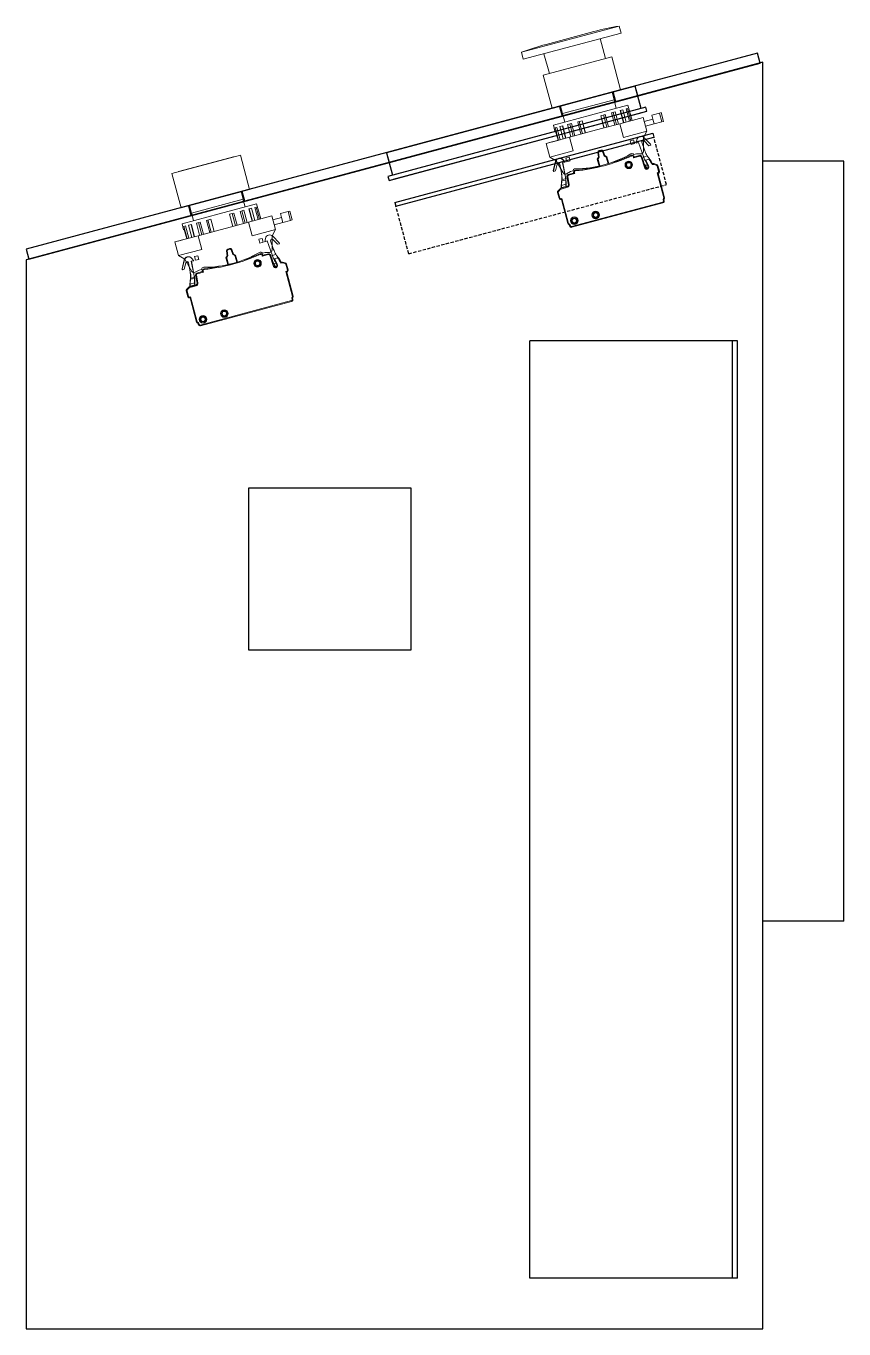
# Model space of a CAD drawing. Header units: millimetres. Extents: x -829 to 2887, y -460 to 1788.
# Drawn here: x -329 to -6, y 423 to 937 of the extents above; entities that cross this region are included whole.
import ezdxf

# ---------------------------------------------------------------- set-up
doc = ezdxf.new("R2010")
doc.units = ezdxf.units.MM
doc.linetypes.add('HIDDEN', pattern=[1.905, 1.27, -0.635])
doc.layers.add('Canaletas', color=1, linetype='Continuous')

msp = doc.modelspace()

# ---------------------------------------------------------------- linework, layer by layer
at = {"linetype": 'Continuous', "lineweight": 15}
for p, q in [((-133.429, 926.483), (-94.792, 936.836)), ((-94.792, 936.836), (-94.054, 934.083)), ((-132.691, 923.731), (-94.054, 934.083)), ((-123.657, 929.619), (-104.822, 934.666)), ((-102.264, 931.883), (-100.155, 924.011)), ((-132.691, 923.731), (-133.429, 926.483)), ((-122.371, 918.058), (-124.481, 925.931)), ((-124.786, 917.411), (-97.74, 924.658)), ((-97.74, 924.658), (-94.246, 911.618)), ((-121.292, 904.371), (-124.786, 917.411)), ((-121.292, 904.371), (-94.246, 911.618)), ((-97.53, 910.738), (-96.728, 907.744)), ((-117.205, 902.257), (-118.008, 905.251)), ((-117.205, 902.257), (-96.728, 907.744)), ((-91.33, 905.567), (-106.061, 901.62)), ((-96.824, 907.718), (-95.919, 904.337)), ((-91.33, 905.567), (-89.726, 899.578)), ((-106.061, 901.62), (-120.791, 897.673)), ((-116.203, 898.902), (-117.109, 902.283)), ((-102.083, 901.443), (-100.332, 901.912)), ((-102.083, 901.443), (-100.789, 896.613)), ((-102.048, 901.452), (-100.754, 896.623)), ((-100.946, 901.748), (-99.651, 896.918)), ((-100.332, 901.912), (-99.037, 897.083)), ((-97.854, 902.576), (-96.364, 902.975)), ((-97.854, 902.576), (-96.56, 897.747)), ((-97.191, 902.754), (-95.897, 897.924)), ((-96.364, 902.975), (-95.07, 898.146)), ((-85.282, 900.768), (-94.507, 898.297)), ((-94.398, 903.502), (-93.315, 903.792)), ((-94.398, 903.502), (-93.103, 898.673)), ((-94.274, 903.535), (-92.98, 898.706)), ((-93.315, 903.792), (-92.021, 898.963)), ((-92.053, 904.131), (-91.484, 904.283)), ((-92.053, 904.131), (-90.759, 899.301)), ((-91.484, 904.283), (-90.19, 899.453)), ((-83.833, 895.359), (-85.282, 900.768)), ((-84.868, 899.223), (-81.488, 900.129)), ((-78.87, 902.487), (-81.902, 901.674)), ((-81.488, 900.129), (-81.902, 901.674)), ((-81.488, 900.129), (-80.97, 898.197)), ((-78.234, 902.657), (-78.87, 902.487)), ((-77.938, 899.009), (-78.87, 902.487)), ((-78.234, 902.657), (-77.302, 899.18)), ((-120.157, 895.306), (-120.791, 897.673)), ((-120.157, 895.306), (-119.907, 895.373)), ((-120.017, 896.638), (-119.448, 896.79)), ((-120.017, 896.638), (-118.725, 891.818)), ((-119.907, 895.373), (-118.939, 891.761)), ((-119.448, 896.79), (-118.154, 891.961)), ((-118.185, 897.128), (-117.103, 897.418)), ((-118.185, 897.128), (-116.891, 892.299)), ((-117.227, 897.385), (-115.932, 892.556)), ((-117.103, 897.418), (-115.809, 892.589)), ((-115.136, 897.945), (-113.647, 898.345)), ((-115.136, 897.945), (-113.842, 893.116)), ((-114.405, 892.965), (-107.112, 894.919)), ((-114.31, 898.167), (-113.015, 893.337)), ((-113.647, 898.345), (-112.353, 893.515)), ((-111.169, 899.008), (-109.418, 899.478)), ((-111.169, 899.008), (-109.875, 894.179)), ((-110.555, 899.173), (-109.261, 894.343)), ((-109.452, 899.468), (-108.158, 894.639)), ((-109.418, 899.478), (-108.124, 894.648)), ((-101.8, 896.343), (-107.112, 894.919)), ((-101.8, 896.343), (-94.507, 898.297)), ((-94.507, 898.297), (-93.058, 892.887)), ((-93.058, 892.887), (-83.833, 895.359)), ((-83.833, 895.359), (-85.247, 892.91)), ((-84.351, 897.291), (-80.97, 898.197)), ((-77.938, 899.009), (-80.97, 898.197)), ((-77.302, 899.18), (-77.938, 899.009)), ((-114.405, 892.965), (-123.63, 890.493)), ((-122.18, 885.084), (-123.63, 890.493)), ((-121.396, 891.102), (-122.308, 890.858)), ((-122.308, 890.858), (-122.306, 890.848)), ((-121.052, 891.194), (-121.396, 891.102)), ((-121.396, 891.102), (-121.394, 891.092)), ((-118.156, 891.97), (-121.052, 891.194)), ((-121.052, 891.194), (-121.049, 891.185)), ((-112.956, 887.556), (-114.405, 892.965)), ((-90.415, 891.525), (-89.111, 891.874)), ((-90.415, 891.525), (-90.027, 890.076)), ((-88.723, 890.425), (-90.027, 890.076)), ((-89.111, 891.874), (-88.723, 890.425)), ((-87.837, 891.907), (-88.093, 890.594)), ((-88.093, 890.594), (-87.147, 890.92)), ((-87.147, 890.92), (-85.239, 885.377)), ((-84.621, 887.576), (-85.789, 890.968)), ((-85.247, 887.375), (-85.247, 892.91)), ((-84.956, 891.479), (-83.096, 889.552)), ((-82.43, 890.158), (-84.946, 892.763)), ((-83.096, 889.552), (-82.323, 889.759)), ((-82.323, 889.759), (-82.43, 890.158)), ((-271.446, 878.631), (-244.4, 885.878)), ((-268.864, 879.427), (-247.034, 885.276)), ((-247.034, 885.276), (-247.008, 885.179)), ((-244.4, 885.878), (-240.777, 872.355)), ((-122.18, 885.084), (-112.956, 887.556)), ((-119.731, 883.67), (-122.18, 885.084)), ((-114.563, 885.055), (-115.867, 884.705)), ((-115.479, 883.256), (-115.867, 884.705)), ((-114.175, 883.606), (-114.563, 885.055)), ((-102.996, 885.048), (-103.453, 884.257)), ((-103.245, 886.939), (-102.996, 885.048)), ((-103.131, 884.215), (-102.686, 884.986)), ((-102.686, 884.986), (-102.948, 886.978)), ((-101.987, 887.907), (-102.733, 887.707)), ((-102.733, 887.707), (-102.655, 887.417)), ((-102.655, 887.417), (-101.909, 887.617)), ((-101.987, 887.907), (-101.909, 887.617)), ((-101.436, 887.384), (-100.667, 885.527)), ((-100.429, 885.736), (-101.159, 887.498)), ((-100.667, 885.527), (-99.895, 885.082)), ((-99.638, 885.279), (-100.429, 885.736)), ((-99.895, 885.082), (-99.194, 882.463)), ((-98.906, 882.548), (-99.638, 885.279)), ((-89.119, 884.832), (-86.625, 885.501)), ((-88, 886.375), (-88.966, 886.116)), ((-86.702, 885.791), (-88.829, 885.221)), ((-86.247, 886.375), (-88, 886.375)), ((-86.702, 885.791), (-86.625, 885.501)), ((-86.143, 885.245), (-84.614, 880.806)), ((-84.331, 880.903), (-85.859, 885.342)), ((-85.129, 885.073), (-83.695, 885.612)), ((-120.795, 879.878), (-119.919, 883.392)), ((-120.723, 879.879), (-120.795, 879.878)), ((-120.688, 879.479), (-120.795, 879.878)), ((-120.723, 879.879), (-119.851, 883.375)), ((-120.638, 879.565), (-120.723, 879.879)), ((-119.915, 879.686), (-120.688, 879.479)), ((-120.638, 879.565), (-120.688, 879.479)), ((-119.973, 879.743), (-120.638, 879.565)), ((-119.335, 882.302), (-119.973, 879.743)), ((-119.973, 879.743), (-119.915, 879.686)), ((-119.851, 883.375), (-119.919, 883.392)), ((-119.267, 882.285), (-119.915, 879.686)), ((-119.731, 883.67), (-116.963, 878.876)), ((-119.335, 882.302), (-119.267, 882.285)), ((-118.223, 882.273), (-118.291, 882.259)), ((-117.607, 878.737), (-118.291, 882.259)), ((-117.538, 878.75), (-118.223, 882.273)), ((-116.188, 883.072), (-117.159, 882.883)), ((-117.159, 882.883), (-116.041, 877.129)), ((-117.091, 882.897), (-115.972, 877.142)), ((-117.039, 884.05), (-116.986, 884.096)), ((-117.039, 884.05), (-116.188, 883.072)), ((-116.986, 884.096), (-116.109, 883.087)), ((-116.188, 883.072), (-116.109, 883.087)), ((-115.479, 883.256), (-114.175, 883.606)), ((-113.114, 879.645), (-114.08, 879.386)), ((-103.453, 884.257), (-102.721, 881.526)), ((-102.43, 881.596), (-103.131, 884.215)), ((-84.77, 882.179), (-83.746, 880.583)), ((-84.244, 883.833), (-83.096, 884.265)), ((-83.977, 881.862), (-83.63, 881.955)), ((-83.384, 881.193), (-83.094, 881.27)), ((-81.802, 882.134), (-81.393, 882.244)), ((-81.471, 882.534), (-81.635, 882.49)), ((-81.393, 882.244), (-81.471, 882.534)), ((-81.186, 882.244), (-80.084, 881.949)), ((-80.007, 882.238), (-81.108, 882.534)), ((-79.802, 881.666), (-79.512, 881.743)), ((-79.802, 881.666), (-79.199, 879.415)), ((-78.909, 879.493), (-79.512, 881.743)), ((-79.199, 879.415), (-78.909, 879.493)), ((-267.823, 865.108), (-271.446, 878.631)), ((-268.838, 879.33), (-268.864, 879.427)), ((-117.538, 878.75), (-117.607, 878.737)), ((-115.834, 874.361), (-117.598, 873.889)), ((-117.474, 875.226), (-117.555, 875.239)), ((-117.402, 875.767), (-115.888, 876.018)), ((-115.934, 876.478), (-117.37, 876.241)), ((-116.041, 877.129), (-115.972, 877.142)), ((-115.839, 874.779), (-115.757, 874.778)), ((-115.597, 878.51), (-114.08, 879.386)), ((-115.417, 877.422), (-115.413, 877.423)), ((-114.79, 874.196), (-115.417, 877.422)), ((-115.413, 877.423), (-114.801, 874.277)), ((-114.506, 874.334), (-115.118, 877.481)), ((-114.907, 878.233), (-114.911, 878.232)), ((-112.784, 878.802), (-114.907, 878.233)), ((-114.907, 878.233), (-114.829, 877.943)), ((-114.829, 877.943), (-112.339, 878.611)), ((-79.481, 878.925), (-79.82, 878.835)), ((-79.82, 878.835), (-77.18, 868.984)), ((-79.481, 878.925), (-79.404, 878.636)), ((-79.452, 878.623), (-79.404, 878.636)), ((-76.89, 869.062), (-79.452, 878.623)), ((-267.823, 865.108), (-240.777, 872.355)), ((-244.061, 871.475), (-243.259, 868.481)), ((-118.825, 871.21), (-119.115, 871.132)), ((-119.115, 871.132), (-118.512, 868.881)), ((-118.127, 872.614), (-118.934, 871.808)), ((-118.222, 868.959), (-118.825, 871.21)), ((-118.721, 871.596), (-117.915, 872.402)), ((-115.307, 873.467), (-117.813, 872.796)), ((-117.736, 872.506), (-117.813, 872.796)), ((-117.736, 872.506), (-115.229, 873.177)), ((-117.585, 873.064), (-117.59, 873.062)), ((-117.576, 872.859), (-117.59, 873.062)), ((-117.585, 873.064), (-115.762, 873.552)), ((-115.762, 873.552), (-115.757, 873.554)), ((-115.229, 873.177), (-115.307, 873.467)), ((-263.736, 862.994), (-264.539, 865.988)), ((-263.736, 862.994), (-243.259, 868.481)), ((-237.965, 866.69), (-252.695, 862.743)), ((-244.488, 863.7), (-242.998, 864.099)), ((-243.355, 868.455), (-242.553, 865.461)), ((-242.998, 864.099), (-241.704, 859.269)), ((-241.032, 864.626), (-239.95, 864.916)), ((-241.032, 864.626), (-239.738, 859.796)), ((-240.908, 864.659), (-239.614, 859.829)), ((-239.95, 864.916), (-238.656, 860.086)), ((-238.687, 865.254), (-238.118, 865.407)), ((-238.687, 865.254), (-237.393, 860.425)), ((-238.118, 865.407), (-236.824, 860.577)), ((-237.965, 866.69), (-236.36, 860.701)), ((-118.222, 868.959), (-118.512, 868.881)), ((-117.394, 868.767), (-117.732, 868.676)), ((-117.732, 868.676), (-117.654, 868.386)), ((-117.654, 868.386), (-117.606, 868.399)), ((-117.606, 868.399), (-115.044, 858.839)), ((-114.755, 858.916), (-117.394, 868.767)), ((-77.578, 867.323), (-113.58, 857.676)), ((-113.502, 857.386), (-77.5, 867.033)), ((-77.578, 867.323), (-77.5, 867.033)), ((-77.432, 868.195), (-77.305, 867.846)), ((-77.18, 868.984), (-76.89, 869.062)), ((-77.023, 867.949), (-77.15, 868.297)), ((-252.695, 862.743), (-267.426, 858.796)), ((-262.837, 860.025), (-263.64, 863.02)), ((-261.771, 859.069), (-260.281, 859.468)), ((-261.771, 859.069), (-260.477, 854.239)), ((-260.944, 859.29), (-259.65, 854.461)), ((-260.281, 859.468), (-258.987, 854.638)), ((-257.803, 860.132), (-256.052, 860.601)), ((-257.803, 860.132), (-256.509, 855.302)), ((-257.189, 860.297), (-255.895, 855.467)), ((-256.087, 860.592), (-254.793, 855.762)), ((-256.052, 860.601), (-254.758, 855.772)), ((-248.717, 862.567), (-246.966, 863.036)), ((-248.717, 862.567), (-247.423, 857.737)), ((-248.682, 862.576), (-247.388, 857.746)), ((-248.434, 857.466), (-241.142, 859.42)), ((-247.58, 862.871), (-246.286, 858.042)), ((-246.966, 863.036), (-245.672, 858.206)), ((-244.488, 863.7), (-243.194, 858.87)), ((-243.825, 863.877), (-242.531, 859.048)), ((-231.917, 861.892), (-241.142, 859.42)), ((-241.142, 859.42), (-239.692, 854.011)), ((-230.468, 856.483), (-231.917, 861.892)), ((-231.503, 860.346), (-228.122, 861.252)), ((-230.985, 858.415), (-227.604, 859.32)), ((-225.504, 863.61), (-228.536, 862.798)), ((-228.122, 861.252), (-228.536, 862.798)), ((-228.122, 861.252), (-227.604, 859.32)), ((-224.572, 860.133), (-227.604, 859.32)), ((-224.869, 863.78), (-225.504, 863.61)), ((-224.572, 860.133), (-225.504, 863.61)), ((-224.869, 863.78), (-223.937, 860.303)), ((-223.937, 860.303), (-224.572, 860.133)), ((-114.755, 858.916), (-115.044, 858.839)), ((-104.213, 863.098), (-104.22, 863.122)), ((-103.752, 861.41), (-103.759, 861.434)), ((-261.04, 854.088), (-270.264, 851.617)), ((-266.792, 856.43), (-267.426, 858.796)), ((-266.792, 856.43), (-266.541, 856.497)), ((-266.651, 857.761), (-266.082, 857.914)), ((-266.651, 857.761), (-265.36, 852.941)), ((-266.541, 856.497), (-265.573, 852.884)), ((-266.082, 857.914), (-264.788, 853.084)), ((-264.82, 858.252), (-263.737, 858.542)), ((-264.82, 858.252), (-263.526, 853.422)), ((-263.861, 858.509), (-262.567, 853.679)), ((-263.737, 858.542), (-262.443, 853.712)), ((-261.04, 854.088), (-253.747, 856.043)), ((-259.59, 848.679), (-261.04, 854.088)), ((-248.434, 857.466), (-253.747, 856.043)), ((-239.692, 854.011), (-230.468, 856.483)), ((-230.468, 856.483), (-231.882, 854.033)), ((-231.882, 848.498), (-231.882, 854.033)), ((-229.065, 851.282), (-231.58, 853.887)), ((-114.437, 858.306), (-114.373, 857.941)), ((-114.077, 857.993), (-114.142, 858.359)), ((-113.58, 857.676), (-113.502, 857.386)), ((-268.815, 846.208), (-270.264, 851.617)), ((-268.031, 852.226), (-268.943, 851.981)), ((-268.943, 851.981), (-268.94, 851.971)), ((-268.815, 846.208), (-259.59, 848.679)), ((-267.687, 852.318), (-268.031, 852.226)), ((-268.031, 852.226), (-268.028, 852.216)), ((-264.791, 853.094), (-267.687, 852.318)), ((-267.687, 852.318), (-267.684, 852.308)), ((-248.621, 849.03), (-249.367, 848.83)), ((-249.367, 848.83), (-249.289, 848.541)), ((-249.289, 848.541), (-248.544, 848.74)), ((-248.621, 849.03), (-248.544, 848.74)), ((-247.063, 846.859), (-247.793, 848.622)), ((-237.049, 852.649), (-235.745, 852.998)), ((-237.049, 852.649), (-236.661, 851.2)), ((-235.357, 851.549), (-236.661, 851.2)), ((-235.745, 852.998), (-235.357, 851.549)), ((-234.472, 853.03), (-234.727, 851.718)), ((-234.727, 851.718), (-233.782, 852.043)), ((-233.782, 852.043), (-231.873, 846.501)), ((-231.255, 848.699), (-232.423, 852.092)), ((-231.591, 852.602), (-229.73, 850.676)), ((-229.73, 850.676), (-228.958, 850.883)), ((-228.958, 850.883), (-229.065, 851.282)), ((-266.365, 844.793), (-268.815, 846.208)), ((-267.429, 841.002), (-266.553, 844.516)), ((-267.357, 841.003), (-266.485, 844.499)), ((-266.485, 844.499), (-266.553, 844.516)), ((-266.365, 844.793), (-263.598, 840)), ((-262.823, 844.195), (-263.794, 844.007)), ((-263.794, 844.007), (-262.675, 838.252)), ((-263.725, 844.02), (-262.607, 838.266)), ((-263.673, 845.174), (-263.621, 845.22)), ((-263.673, 845.174), (-262.823, 844.195)), ((-263.621, 845.22), (-262.744, 844.211)), ((-262.823, 844.195), (-262.744, 844.211)), ((-261.198, 846.178), (-262.502, 845.829)), ((-262.113, 844.38), (-262.502, 845.829)), ((-262.113, 844.38), (-260.809, 844.729)), ((-260.809, 844.729), (-261.198, 846.178)), ((-249.631, 846.171), (-250.088, 845.38)), ((-250.088, 845.38), (-249.356, 842.649)), ((-249.88, 848.063), (-249.631, 846.171)), ((-249.766, 845.338), (-249.32, 846.11)), ((-249.064, 842.72), (-249.766, 845.338)), ((-249.32, 846.11), (-249.582, 848.102)), ((-248.07, 848.507), (-247.301, 846.651)), ((-247.301, 846.651), (-246.53, 846.205)), ((-246.272, 846.403), (-247.063, 846.859)), ((-246.53, 846.205), (-245.828, 843.587)), ((-245.54, 843.672), (-246.272, 846.403)), ((-235.754, 845.956), (-233.259, 846.624)), ((-234.634, 847.498), (-235.6, 847.239)), ((-233.337, 846.914), (-235.464, 846.344)), ((-232.882, 847.498), (-234.634, 847.498)), ((-233.337, 846.914), (-233.259, 846.624)), ((-232.777, 846.368), (-231.249, 841.929)), ((-230.965, 842.027), (-232.494, 846.466)), ((-231.764, 846.197), (-230.33, 846.736)), ((-230.878, 844.957), (-229.73, 845.389)), ((-228.105, 843.657), (-228.269, 843.613)), ((-228.027, 843.367), (-228.105, 843.657)), ((-226.641, 843.362), (-227.743, 843.657)), ((-267.357, 841.003), (-267.429, 841.002)), ((-267.322, 840.603), (-267.429, 841.002)), ((-267.273, 840.688), (-267.357, 841.003)), ((-266.55, 840.81), (-267.322, 840.603)), ((-267.273, 840.688), (-267.322, 840.603)), ((-266.607, 840.867), (-267.273, 840.688)), ((-265.969, 843.425), (-266.607, 840.867)), ((-266.607, 840.867), (-266.55, 840.81)), ((-265.902, 843.409), (-266.55, 840.81)), ((-265.969, 843.425), (-265.902, 843.409)), ((-264.857, 843.396), (-264.926, 843.383)), ((-264.241, 839.861), (-264.926, 843.383)), ((-264.173, 839.874), (-264.857, 843.396)), ((-264.173, 839.874), (-264.241, 839.861)), ((-262.232, 839.634), (-260.714, 840.51)), ((-262.052, 838.546), (-262.047, 838.547)), ((-261.425, 835.319), (-262.052, 838.546)), ((-262.047, 838.547), (-261.435, 835.4)), ((-261.141, 835.458), (-261.753, 838.604)), ((-261.541, 839.357), (-261.546, 839.355)), ((-259.419, 839.925), (-261.541, 839.357)), ((-261.541, 839.357), (-261.463, 839.067)), ((-261.463, 839.067), (-258.974, 839.734)), ((-259.748, 840.769), (-260.714, 840.51)), ((-231.404, 843.302), (-230.38, 841.707)), ((-230.612, 842.985), (-230.264, 843.079)), ((-230.019, 842.316), (-229.729, 842.394)), ((-228.436, 843.258), (-228.027, 843.367)), ((-227.82, 843.367), (-226.719, 843.072)), ((-226.116, 840.049), (-226.454, 839.958)), ((-226.454, 839.958), (-223.815, 830.108)), ((-226.436, 842.789), (-226.146, 842.867)), ((-226.436, 842.789), (-225.833, 840.539)), ((-225.543, 840.617), (-226.146, 842.867)), ((-226.116, 840.049), (-226.038, 839.759)), ((-226.087, 839.746), (-226.038, 839.759)), ((-223.525, 830.185), (-226.087, 839.746)), ((-225.833, 840.539), (-225.543, 840.617)), ((-264.762, 833.738), (-265.568, 832.932)), ((-265.356, 832.719), (-264.55, 833.526)), ((-261.941, 834.591), (-264.448, 833.919)), ((-264.37, 833.629), (-264.448, 833.919)), ((-264.37, 833.629), (-261.864, 834.301)), ((-262.469, 835.485), (-264.232, 835.012)), ((-264.22, 834.187), (-264.225, 834.186)), ((-264.211, 833.983), (-264.225, 834.186)), ((-264.22, 834.187), (-262.396, 834.676)), ((-264.109, 836.35), (-264.189, 836.363)), ((-264.037, 836.891), (-262.522, 837.141)), ((-262.568, 837.602), (-264.005, 837.364)), ((-262.675, 838.252), (-262.607, 838.266)), ((-262.473, 835.903), (-262.392, 835.902)), ((-262.396, 834.676), (-262.391, 834.677)), ((-261.864, 834.301), (-261.941, 834.591)), ((-265.459, 832.333), (-265.749, 832.255)), ((-265.749, 832.255), (-265.146, 830.005)), ((-264.856, 830.083), (-265.459, 832.333)), ((-264.856, 830.083), (-265.146, 830.005)), ((-264.029, 829.89), (-264.367, 829.8)), ((-264.367, 829.8), (-264.289, 829.51)), ((-264.289, 829.51), (-264.241, 829.523)), ((-264.241, 829.523), (-261.679, 819.962)), ((-261.389, 820.04), (-264.029, 829.89)), ((-224.212, 828.446), (-260.214, 818.8)), ((-260.136, 818.51), (-224.134, 828.157)), ((-224.212, 828.446), (-224.134, 828.157)), ((-224.067, 829.318), (-223.94, 828.97)), ((-223.815, 830.108), (-223.525, 830.185)), ((-223.658, 829.072), (-223.785, 829.421)), ((-250.848, 824.221), (-250.854, 824.245)), ((-261.389, 820.04), (-261.679, 819.962)), ((-261.071, 819.43), (-261.007, 819.064)), ((-260.712, 819.117), (-260.776, 819.482)), ((-260.214, 818.8), (-260.136, 818.51)), ((-250.387, 822.533), (-250.393, 822.558))]:
    msp.add_line(p, q, dxfattribs=at)
for p, q in [((-38.025, 922.541), (-329.025, 844.568)), ((-38.025, 422.541), (-38.025, 922.541)), ((-88.45, 913.171), (-186.685, 886.849)), ((-86.069, 904.284), (-88.45, 913.171)), ((-84.282, 904.763), (-186.091, 877.484)), ((-185.677, 875.938), (-83.868, 903.218)), ((-183.89, 876.417), (-85.655, 902.739)), ((-83.868, 903.218), (-84.282, 904.763)), ((-183.347, 867.245), (-81.539, 894.524)), ((-182.933, 865.699), (-81.125, 892.979)), ((-81.539, 894.524), (-81.125, 892.979)), ((-186.685, 886.849), (-184.304, 877.963)), ((-6.025, 883.541), (-38.025, 883.541)), ((-6.025, 583.541), (-6.025, 883.541)), ((-186.091, 877.484), (-185.677, 875.938)), ((-183.347, 867.245), (-182.933, 865.699)), ((-329.025, 844.568), (-329.025, 422.541)), ((-50.025, 442.541), (-50.025, 812.541)), ((-48.025, 442.541), (-48.025, 812.541)), ((-6.025, 583.541), (-38.025, 583.541)), ((-329.025, 422.541), (-38.025, 422.541))]:
    msp.add_line(p, q)
at = {"linetype": 'HIDDEN'}
for p, q in [((-76.104, 874.24), (-81.125, 892.979)), ((-177.912, 846.961), (-76.104, 874.24)), ((-177.912, 846.961), (-182.933, 865.699))]:
    msp.add_line(p, q, dxfattribs=at)
for points in [[(-39.119, 922.248), (-40.154, 926.112), (-328.966, 848.725), (-327.931, 844.861)], [(-87.415, 909.307), (-88.45, 913.171), (-186.685, 886.849), (-185.65, 882.985)], [(-96.109, 906.978), (-97.144, 910.842), (-118.394, 905.148), (-117.359, 901.284)], [(-242.639, 867.715), (-243.675, 871.579), (-264.925, 865.885), (-263.89, 862.021)], [(-241.025, 690.541), (-241.025, 754.541), (-177.025, 754.541), (-177.025, 690.541)]]:
    msp.add_lwpolyline(points, close=True)
at = {"linetype": 'Continuous', "lineweight": 15, "flags": 128}
for points in [[(-103.245, 886.939), (-103.24, 886.94), (-103.223, 886.942), (-103.195, 886.946), (-103.158, 886.951), (-103.113, 886.957), (-103.062, 886.963), (-103.006, 886.971), (-102.948, 886.978)], [(-102.996, 885.048), (-102.99, 885.047), (-102.973, 885.043), (-102.944, 885.038), (-102.905, 885.03), (-102.858, 885.02), (-102.805, 885.01), (-102.746, 884.998), (-102.686, 884.986)], [(-101.159, 887.498), (-101.164, 887.496), (-101.18, 887.49), (-101.206, 887.479), (-101.24, 887.465), (-101.282, 887.447), (-101.33, 887.428), (-101.382, 887.406), (-101.436, 887.384)], [(-100.429, 885.736), (-100.433, 885.732), (-100.447, 885.72), (-100.469, 885.701), (-100.499, 885.675), (-100.535, 885.643), (-100.576, 885.607), (-100.62, 885.568), (-100.667, 885.527)], [(-99.638, 885.279), (-99.643, 885.275), (-99.657, 885.264), (-99.681, 885.246), (-99.713, 885.221), (-99.752, 885.191), (-99.797, 885.157), (-99.845, 885.12), (-99.895, 885.082)], [(-90.064, 885.81), (-90.062, 885.805), (-90.055, 885.789), (-90.043, 885.764), (-90.028, 885.73), (-90.01, 885.688), (-89.989, 885.641), (-89.966, 885.589), (-89.942, 885.536)], [(-85.859, 885.342), (-85.864, 885.341), (-85.88, 885.335), (-85.906, 885.326), (-85.941, 885.314), (-85.985, 885.299), (-86.034, 885.282), (-86.087, 885.264), (-86.143, 885.245)], [(-112.01, 879.93), (-112.009, 879.924), (-112.007, 879.907), (-112.004, 879.88), (-112, 879.842), (-111.996, 879.797), (-111.99, 879.746), (-111.984, 879.69), (-111.978, 879.631)], [(-103.131, 884.215), (-103.187, 884.222), (-103.241, 884.229), (-103.292, 884.236), (-103.338, 884.242), (-103.378, 884.247), (-103.41, 884.251), (-103.434, 884.254), (-103.448, 884.256), (-103.453, 884.257)], [(-84.331, 880.903), (-84.336, 880.901), (-84.352, 880.896), (-84.378, 880.887), (-84.413, 880.875), (-84.456, 880.86), (-84.505, 880.843), (-84.559, 880.825), (-84.614, 880.806)], [(-84.243, 883.223), (-84.238, 883.225), (-84.224, 883.234), (-84.2, 883.248), (-84.168, 883.267), (-84.129, 883.291), (-84.084, 883.317), (-84.036, 883.346), (-83.985, 883.376)], [(-82.987, 884.463), (-82.971, 884.476), (-82.957, 884.488), (-82.945, 884.498), (-82.934, 884.506), (-82.926, 884.512), (-82.921, 884.517), (-82.917, 884.52), (-82.916, 884.521)], [(-81.186, 882.244), (-81.171, 882.3), (-81.156, 882.355), (-81.143, 882.405), (-81.131, 882.449), (-81.121, 882.485), (-81.114, 882.512), (-81.11, 882.528), (-81.108, 882.534)], [(-80.084, 881.949), (-80.069, 882.005), (-80.055, 882.06), (-80.041, 882.11), (-80.03, 882.154), (-80.02, 882.19), (-80.013, 882.216), (-80.008, 882.233), (-80.007, 882.238)], [(-115.413, 877.423), (-115.407, 877.425), (-115.39, 877.428), (-115.363, 877.433), (-115.326, 877.44), (-115.282, 877.449), (-115.231, 877.459), (-115.176, 877.47), (-115.118, 877.481)], [(-114.801, 874.277), (-114.795, 874.278), (-114.779, 874.281), (-114.751, 874.287), (-114.715, 874.294), (-114.67, 874.302), (-114.619, 874.312), (-114.564, 874.323), (-114.506, 874.334)], [(-79.82, 878.835), (-79.748, 878.793), (-79.679, 878.754), (-79.615, 878.717), (-79.56, 878.685), (-79.514, 878.659), (-79.48, 878.639), (-79.459, 878.627), (-79.452, 878.623)], [(-118.721, 871.596), (-118.763, 871.637), (-118.803, 871.677), (-118.839, 871.714), (-118.871, 871.746), (-118.898, 871.772), (-118.917, 871.792), (-118.93, 871.804), (-118.934, 871.808)], [(-117.915, 872.402), (-117.957, 872.444), (-117.996, 872.483), (-118.033, 872.52), (-118.065, 872.552), (-118.092, 872.579), (-118.111, 872.598), (-118.123, 872.61), (-118.127, 872.614)], [(-115.757, 873.554), (-115.738, 873.43), (-115.727, 873.355)], [(-117.394, 868.767), (-117.435, 868.695), (-117.475, 868.626), (-117.512, 868.563), (-117.544, 868.507), (-117.57, 868.461), (-117.59, 868.427), (-117.602, 868.406), (-117.606, 868.399)], [(-77.432, 868.195), (-77.377, 868.215), (-77.324, 868.234), (-77.275, 868.252), (-77.233, 868.267), (-77.198, 868.28), (-77.172, 868.29), (-77.156, 868.295), (-77.15, 868.297)], [(-77.305, 867.846), (-77.25, 867.866), (-77.197, 867.885), (-77.149, 867.903), (-77.106, 867.919), (-77.071, 867.931), (-77.045, 867.941), (-77.029, 867.947), (-77.023, 867.949)], [(-77.256, 868.771), (-77.221, 868.723), (-77.188, 868.678), (-77.158, 868.636), (-77.131, 868.599), (-77.109, 868.569), (-77.093, 868.546), (-77.083, 868.532), (-77.08, 868.528)], [(-114.582, 858.769), (-114.588, 858.711), (-114.594, 858.655), (-114.599, 858.603), (-114.604, 858.558), (-114.608, 858.521), (-114.611, 858.493), (-114.613, 858.476), (-114.613, 858.471)], [(-114.142, 858.359), (-114.199, 858.348), (-114.255, 858.339), (-114.306, 858.33), (-114.35, 858.322), (-114.387, 858.315), (-114.415, 858.31), (-114.431, 858.307), (-114.437, 858.306)], [(-114.077, 857.993), (-114.135, 857.983), (-114.19, 857.973), (-114.241, 857.964), (-114.286, 857.956), (-114.323, 857.95), (-114.35, 857.945), (-114.367, 857.942), (-114.373, 857.941)], [(-247.793, 848.622), (-247.799, 848.62), (-247.814, 848.613), (-247.84, 848.603), (-247.874, 848.588), (-247.916, 848.571), (-247.964, 848.551), (-248.016, 848.53), (-248.07, 848.507)], [(-249.766, 845.338), (-249.822, 845.345), (-249.876, 845.353), (-249.927, 845.359), (-249.973, 845.365), (-250.012, 845.371), (-250.044, 845.375), (-250.068, 845.378), (-250.083, 845.38), (-250.088, 845.38)], [(-249.88, 848.063), (-249.874, 848.064), (-249.857, 848.066), (-249.83, 848.069), (-249.793, 848.074), (-249.748, 848.08), (-249.696, 848.087), (-249.641, 848.094), (-249.582, 848.102)], [(-249.631, 846.171), (-249.625, 846.17), (-249.607, 846.167), (-249.579, 846.161), (-249.54, 846.153), (-249.493, 846.144), (-249.439, 846.133), (-249.381, 846.122), (-249.32, 846.11)], [(-247.063, 846.859), (-247.068, 846.855), (-247.081, 846.844), (-247.103, 846.824), (-247.133, 846.798), (-247.169, 846.767), (-247.21, 846.731), (-247.255, 846.691), (-247.301, 846.651)], [(-246.272, 846.403), (-246.277, 846.399), (-246.292, 846.388), (-246.316, 846.369), (-246.348, 846.345), (-246.387, 846.315), (-246.431, 846.281), (-246.48, 846.244), (-246.53, 846.205)], [(-236.698, 846.934), (-236.696, 846.928), (-236.689, 846.913), (-236.678, 846.887), (-236.663, 846.853), (-236.644, 846.812), (-236.623, 846.764), (-236.6, 846.713), (-236.577, 846.66)], [(-232.494, 846.466), (-232.499, 846.464), (-232.515, 846.459), (-232.541, 846.45), (-232.576, 846.437), (-232.619, 846.423), (-232.668, 846.406), (-232.722, 846.387), (-232.777, 846.368)], [(-230.877, 844.346), (-230.873, 844.349), (-230.858, 844.357), (-230.834, 844.372), (-230.802, 844.391), (-230.763, 844.414), (-230.719, 844.441), (-230.67, 844.47), (-230.62, 844.5)], [(-229.621, 845.587), (-229.605, 845.6), (-229.591, 845.611), (-229.579, 845.621), (-229.569, 845.63), (-229.561, 845.636), (-229.555, 845.641), (-229.552, 845.643), (-229.551, 845.644)], [(-227.82, 843.367), (-227.805, 843.424), (-227.791, 843.478), (-227.777, 843.528), (-227.766, 843.572), (-227.756, 843.608), (-227.749, 843.635), (-227.744, 843.652), (-227.743, 843.657)], [(-262.047, 838.547), (-262.041, 838.548), (-262.025, 838.551), (-261.997, 838.557), (-261.961, 838.564), (-261.916, 838.572), (-261.865, 838.582), (-261.81, 838.593), (-261.753, 838.604)], [(-258.644, 841.053), (-258.644, 841.048), (-258.642, 841.031), (-258.639, 841.003), (-258.635, 840.966), (-258.63, 840.921), (-258.625, 840.869), (-258.619, 840.813), (-258.613, 840.755)], [(-230.965, 842.027), (-230.97, 842.025), (-230.986, 842.02), (-231.012, 842.011), (-231.047, 841.998), (-231.091, 841.984), (-231.14, 841.967), (-231.193, 841.948), (-231.249, 841.929)], [(-226.719, 843.072), (-226.704, 843.129), (-226.689, 843.183), (-226.676, 843.233), (-226.664, 843.277), (-226.654, 843.313), (-226.647, 843.34), (-226.643, 843.356), (-226.641, 843.362)], [(-226.454, 839.958), (-226.382, 839.917), (-226.313, 839.877), (-226.25, 839.841), (-226.194, 839.808), (-226.148, 839.782), (-226.115, 839.762), (-226.094, 839.75), (-226.087, 839.746)], [(-264.55, 833.526), (-264.591, 833.567), (-264.631, 833.607), (-264.667, 833.644), (-264.7, 833.676), (-264.726, 833.702), (-264.746, 833.722), (-264.758, 833.734), (-264.762, 833.738)], [(-262.391, 834.677), (-262.373, 834.553), (-262.361, 834.478)], [(-261.435, 835.4), (-261.43, 835.402), (-261.413, 835.405), (-261.386, 835.41), (-261.349, 835.417), (-261.305, 835.426), (-261.254, 835.436), (-261.198, 835.446), (-261.141, 835.458)], [(-265.356, 832.719), (-265.397, 832.761), (-265.437, 832.801), (-265.474, 832.837), (-265.506, 832.869), (-265.532, 832.896), (-265.552, 832.915), (-265.564, 832.927), (-265.568, 832.932)], [(-264.029, 829.89), (-264.07, 829.819), (-264.11, 829.75), (-264.146, 829.686), (-264.179, 829.631), (-264.205, 829.585), (-264.224, 829.551), (-264.237, 829.53), (-264.241, 829.523)], [(-224.067, 829.318), (-224.012, 829.338), (-223.959, 829.358), (-223.91, 829.375), (-223.867, 829.391), (-223.832, 829.404), (-223.806, 829.413), (-223.79, 829.419), (-223.785, 829.421)], [(-223.94, 828.97), (-223.885, 828.99), (-223.832, 829.009), (-223.783, 829.027), (-223.74, 829.042), (-223.705, 829.055), (-223.679, 829.064), (-223.663, 829.07), (-223.658, 829.072)], [(-223.89, 829.894), (-223.856, 829.847), (-223.823, 829.801), (-223.792, 829.759), (-223.766, 829.722), (-223.744, 829.692), (-223.728, 829.67), (-223.718, 829.656), (-223.714, 829.651)], [(-261.217, 819.893), (-261.223, 819.834), (-261.229, 819.778), (-261.234, 819.727), (-261.239, 819.682), (-261.242, 819.644), (-261.245, 819.617), (-261.247, 819.6), (-261.248, 819.594)], [(-260.776, 819.482), (-260.834, 819.472), (-260.889, 819.462), (-260.94, 819.453), (-260.985, 819.445), (-261.022, 819.439), (-261.049, 819.434), (-261.066, 819.431), (-261.071, 819.43)], [(-260.712, 819.117), (-260.769, 819.106), (-260.825, 819.097), (-260.876, 819.088), (-260.921, 819.08), (-260.957, 819.073), (-260.985, 819.068), (-261.001, 819.065), (-261.007, 819.064)]]:
    msp.add_lwpolyline(points, dxfattribs=at)
at = {"linetype": 'Continuous', "lineweight": 15}
for centre, radius in [((-90.983, 882.055), 1.5), ((-90.983, 882.055), 1.15), ((-90.983, 882.055), 0.854), ((-112.504, 859.983), 1.5), ((-112.504, 859.983), 1.15), ((-112.504, 859.983), 0.891), ((-112.504, 859.983), 0.854), ((-104.052, 862.248), 1.5), ((-104.052, 862.248), 1.15), ((-104.052, 862.248), 0.891), ((-104.052, 862.248), 0.854), ((-237.618, 843.179), 1.5), ((-237.618, 843.179), 1.15), ((-237.618, 843.179), 0.854), ((-250.687, 823.371), 1.5), ((-250.687, 823.371), 1.15), ((-250.687, 823.371), 0.891), ((-250.687, 823.371), 0.854), ((-259.139, 821.107), 1.5), ((-259.139, 821.107), 1.15), ((-259.139, 821.107), 0.891), ((-259.139, 821.107), 0.854)]:
    msp.add_circle(centre, radius, dxfattribs=at)
for centre, radius, start, end in [((-77.565, 832.942), 105.312, 99.4146, 105), ((-96.4, 827.895), 105.312, 105, 110.5854), ((-86.169, 891.582), 1.7, 44, 169), ((-85.316, 891.131), 0.5, 44, 199), ((-118.269, 882.981), 1.7, 41, 166), ((-118.269, 882.981), 1.63, 41, 166), ((-112.454, 925.478), 45, 270.40596, 299.59404), ((-119.706, 952.545), 73.022, 276.05021, 293.94979), ((-119.706, 952.545), 73.322, 276.05021, 293.94979), ((-102.551, 887.031), 0.7, 105, 187.5), ((-102.551, 887.031), 0.4, 105, 187.5), ((-101.806, 887.231), 0.7, 22.5, 105), ((-101.806, 887.231), 0.4, 22.5, 105), ((-89.736, 885.479), 1, 39.5715, 119.59404), ((-89.699, 884.988), 0.9, 15, 113.94979), ((-89.699, 884.988), 0.6, 345, 113.94979), ((-86.526, 885.113), 0.7, 19, 105), ((-86.521, 885.114), 0.7, 18.99983, 105), ((-86.247, 887.375), 1, 270, 0), ((-74.365, 889.121), 11.5, 199, 200.61015), ((-75.165, 890.831), 10, 199, 211.45992), ((-75.165, 890.831), 9.995, 217.06018, 219.15199), ((-118.782, 882.164), 0.57, 11, 166), ((-118.782, 882.164), 0.5, 11, 166), ((-112.128, 879.479), 1, 90.40596, 170.4285), ((-111.915, 879.035), 0.9, 96.05021, 195), ((-111.915, 879.035), 0.6, 96.05021, 225), ((-84.158, 882.538), 0.7, 205.69746, 285), ((-74.365, 889.121), 11.505, 205.33718, 210.84509), ((-83.863, 881.064), 0.795, 199, 15), ((-83.863, 881.064), 0.495, 199, 15), ((-74.365, 889.121), 11.205, 208.16031, 210.84509), ((-91.107, 879.123), 7.995, 15, 30.84509), ((-91.107, 879.123), 8.295, 15, 30.84509), ((-90.675, 878.204), 9.705, 23.89145, 38.64994), ((-90.675, 878.204), 10.005, 25.36475, 39.15199), ((-81.289, 881.857), 0.7, 75, 105), ((-81.289, 881.857), 0.4, 75, 105), ((-80.188, 881.562), 0.4, 15, 75), ((-80.188, 881.562), 0.7, 15, 75), ((-79.585, 879.312), 0.7, 285, 15), ((-107.677, 873.648), 10.005, 170.84801, 184.63525), ((-127.423, 876.829), 10, 358.54008, 11), ((-107.677, 873.648), 9.923, 170.84801, 178.61042), ((-127.423, 876.829), 9.995, 350.84801, 352.93982), ((-127.423, 876.829), 10.07, 356.65104, 11), ((-127.423, 876.829), 10.077, 350.84801, 353.95216), ((-116.097, 879.376), 1, 210, 300), ((-127.261, 874.948), 11.43, 7.69472, 11), ((-127.261, 874.948), 11.5, 9.38985, 11), ((-127.261, 874.948), 11.423, 359.15491, 5.37397), ((-107.763, 874.66), 8.077, 179.15491, 182.12289), ((-127.261, 874.948), 11.505, 359.15491, 4.66282), ((-107.763, 874.66), 7.995, 179.15491, 189.25739), ((-114.73, 877.556), 0.7, 105, 191.00017), ((-114.725, 877.557), 0.7, 105, 191), ((-115.488, 874.143), 1, 285, 11), ((-114.725, 877.557), 0.4, 105, 191), ((-79.585, 879.312), 0.4, 285, 15), ((-118.439, 871.313), 0.7, 135, 195), ((-118.439, 871.313), 0.4, 135, 195), ((-117.632, 872.119), 0.7, 105, 135), ((-117.632, 872.119), 0.4, 105, 135), ((-115.488, 874.143), 0.7, 285, 11), ((-117.836, 869.063), 0.7, 195, 285), ((-117.836, 869.063), 0.4, 195, 285), ((-77.681, 867.709), 0.4, 285, 20), ((-77.681, 867.709), 0.7, 285, 20), ((-76.962, 868.366), 0.5, 125.95206, 200), ((-77.373, 868.933), 0.2, 305.95206, 15), ((-76.962, 868.366), 0.2, 125.95206, 200), ((-77.373, 868.933), 0.5, 305.95206, 15), ((-114.561, 858.968), 0.2, 195, 264.04794), ((-104.052, 862.248), 0.865, 289.8278, 100.72791), ((-232.803, 852.706), 1.7, 44, 169), ((-114.561, 858.968), 0.5, 195, 264.04794), ((-114.634, 858.272), 0.2, 10, 84.04794), ((-114.634, 858.272), 0.5, 10, 84.04794), ((-113.683, 858.063), 0.7, 190, 285), ((-113.683, 858.063), 0.4, 190, 285), ((-249.186, 848.154), 0.7, 105, 187.5), ((-248.44, 848.354), 0.7, 22.5, 105), ((-248.44, 848.354), 0.4, 22.5, 105), ((-231.951, 852.255), 0.5, 44, 199), ((-221.8, 851.955), 10, 199, 211.45992), ((-264.904, 844.105), 1.7, 41, 166), ((-264.904, 844.105), 1.63, 41, 166), ((-265.417, 843.288), 0.57, 11, 166), ((-265.417, 843.288), 0.5, 11, 166), ((-259.088, 886.601), 45, 270.40596, 299.59404), ((-266.341, 913.669), 73.022, 276.05021, 293.94979), ((-266.341, 913.669), 73.322, 276.05021, 293.94979), ((-249.186, 848.154), 0.4, 105, 187.5), ((-236.371, 846.602), 1, 39.5715, 119.59404), ((-236.333, 846.111), 0.9, 15, 113.94979), ((-236.333, 846.111), 0.6, 345, 113.94979), ((-233.16, 846.237), 0.7, 19, 105), ((-233.156, 846.238), 0.7, 18.99983, 105), ((-232.882, 848.498), 1, 270, 0), ((-221, 850.245), 11.5, 199, 200.61015), ((-221, 850.245), 11.505, 205.33718, 210.84509), ((-221, 850.245), 11.205, 208.16031, 210.84509), ((-237.741, 840.247), 7.995, 15, 30.84509), ((-237.741, 840.247), 8.295, 15, 30.84509), ((-221.8, 851.955), 9.995, 217.06018, 219.15199), ((-237.309, 839.327), 9.705, 23.89145, 38.64994), ((-237.309, 839.327), 10.005, 25.36475, 39.15199), ((-227.924, 842.981), 0.7, 75, 105), ((-274.057, 837.953), 10, 358.54008, 11), ((-274.057, 837.953), 10.07, 356.65104, 11), ((-262.732, 840.5), 1, 210, 300), ((-261.365, 838.679), 0.7, 105, 191.00017), ((-261.36, 838.681), 0.7, 105, 191), ((-261.36, 838.681), 0.4, 105, 191), ((-258.762, 840.603), 1, 90.40596, 170.4285), ((-258.549, 840.158), 0.9, 96.05021, 195), ((-258.549, 840.158), 0.6, 96.05021, 225), ((-230.793, 843.662), 0.7, 205.69746, 285), ((-230.497, 842.188), 0.795, 199, 15), ((-230.497, 842.188), 0.495, 199, 15), ((-227.924, 842.981), 0.4, 75, 105), ((-226.822, 842.686), 0.4, 15, 75), ((-226.822, 842.686), 0.7, 15, 75), ((-226.219, 840.435), 0.4, 285, 15), ((-226.219, 840.435), 0.7, 285, 15), ((-264.267, 833.243), 0.7, 105, 135), ((-264.267, 833.243), 0.4, 105, 135), ((-254.312, 834.772), 10.005, 170.84801, 184.63525), ((-254.312, 834.772), 9.923, 170.84801, 178.61042), ((-274.057, 837.953), 9.995, 350.84801, 352.93982), ((-274.057, 837.953), 10.077, 350.84801, 353.95216), ((-273.895, 836.071), 11.43, 7.69472, 11), ((-273.895, 836.071), 11.5, 9.38985, 11), ((-273.895, 836.071), 11.423, 359.15491, 5.37397), ((-254.398, 835.784), 8.077, 179.15491, 182.12289), ((-273.895, 836.071), 11.505, 359.15491, 4.66282), ((-254.398, 835.784), 7.995, 179.15491, 189.25739), ((-262.123, 835.267), 0.7, 285, 11), ((-262.123, 835.267), 1, 285, 11), ((-265.073, 832.437), 0.7, 135, 195), ((-265.073, 832.437), 0.4, 135, 195), ((-264.47, 830.186), 0.7, 195, 285), ((-264.47, 830.186), 0.4, 195, 285), ((-224.316, 828.833), 0.4, 285, 20), ((-224.316, 828.833), 0.7, 285, 20), ((-223.597, 829.489), 0.5, 125.95206, 200), ((-224.008, 830.056), 0.2, 305.95206, 15), ((-223.597, 829.489), 0.2, 125.95206, 200), ((-224.008, 830.056), 0.5, 305.95206, 15), ((-250.687, 823.371), 0.865, 289.8278, 100.72791), ((-261.196, 820.092), 0.5, 195, 264.04794), ((-261.196, 820.092), 0.2, 195, 264.04794), ((-261.268, 819.395), 0.2, 10, 84.04794), ((-261.268, 819.395), 0.5, 10, 84.04794), ((-260.318, 819.186), 0.7, 190, 285), ((-260.318, 819.186), 0.4, 190, 285)]:
    msp.add_arc(centre, radius, start, end, dxfattribs=at)
at = {"linetype": 'Continuous', "lineweight": 15, "extrusion": (0, 0, -1)}
for centre, major_axis, ratio, start_param, end_param in [((-86.521, 885.114), (-0.386, -0.104), 0.9999617, 1.5707963, 3.0717821), ((-74.345, 889.067), (4.048, -10.764), 0.9999873, 1.4933165, 1.5758348), ((-75.183, 890.879), (3.524, -9.369), 0.9999873, 1.2788603, 1.3764861), ((-127.431, 876.879), (1.633, -9.876), 0.9999873, 4.9066992, 5.0043251), ((-127.398, 876.679), (1.638, -9.904), 0.9998858, 4.9199547, 4.9672275), ((-127.289, 875.119), (1.866, -11.285), 0.9998858, 4.7570806, 4.7975501), ((-127.251, 874.891), (1.876, -11.346), 0.9999873, 4.7073505, 4.7898688), ((-107.768, 874.679), (2.089, -7.798), 0.9999973, 1.6926345, 1.7932641), ((-107.671, 873.626), (2.57, -9.591), 0.9999973, 1.7759853, 1.859091), ((-233.156, 846.238), (-0.386, -0.104), 0.9999617, 1.5707963, 3.0717821), ((-220.979, 850.191), (4.048, -10.764), 0.9999873, 1.4933165, 1.5758348), ((-221.818, 852.002), (3.524, -9.369), 0.9999873, 1.2788603, 1.3764861), ((-254.306, 834.749), (2.57, -9.591), 0.9999973, 1.7759853, 1.859091), ((-274.066, 838.002), (1.633, -9.876), 0.9999873, 4.9066992, 5.0043251), ((-274.033, 837.803), (1.638, -9.904), 0.9998858, 4.9199547, 4.9672275), ((-273.924, 836.242), (1.866, -11.285), 0.9998858, 4.7570806, 4.7975501), ((-273.886, 836.014), (1.876, -11.346), 0.9999873, 4.7073505, 4.7898688), ((-254.402, 835.802), (2.089, -7.798), 0.9999973, 1.6926345, 1.7932641)]:
    msp.add_ellipse(centre, major_axis=major_axis, ratio=ratio, start_param=start_param, end_param=end_param, dxfattribs=at)
at = {"linetype": 'Continuous', "lineweight": 15}
for points, knots in [([(-88.829, 885.221), (-88.831, 885.218), (-88.834, 885.213), (-88.858, 885.172), (-88.903, 885.099), (-88.988, 884.977), (-89.068, 884.884), (-89.118, 884.833), (-89.119, 884.832)], [0, 0, 0, 0, 0.1250533, 0.2496123, 0.4191171, 0.6601611, 0.9940863, 1, 1, 1, 1]), ([(-83.142, 884.808), (-83.111, 884.763), (-83.048, 884.673), (-82.998, 884.554), (-82.989, 884.481), (-82.987, 884.463)], [0, 0, 0, 0, 0.4244512, 0.8616095, 1, 1, 1, 1]), ([(-84.244, 883.833), (-84.263, 883.828), (-84.308, 883.816), (-84.396, 883.829), (-84.523, 883.888), (-84.66, 884.013), (-84.729, 884.136), (-84.763, 884.198)], [0, 0, 0, 0, 0.0786687, 0.1832268, 0.3573701, 0.6759987, 1, 1, 1, 1]), ([(-82.987, 884.463), (-82.986, 884.451), (-82.985, 884.426), (-82.99, 884.392), (-82.999, 884.36), (-83.01, 884.335), (-83.026, 884.314), (-83.043, 884.296), (-83.063, 884.281), (-83.081, 884.271), (-83.092, 884.266), (-83.096, 884.265)], [0, 0, 0, 0, 0.1612585, 0.3250913, 0.446517, 0.5707952, 0.6663264, 0.7644728, 0.8600907, 0.9587105, 1, 1, 1, 1]), ([(-81.802, 882.134), (-81.801, 882.135), (-81.792, 882.154), (-81.774, 882.191), (-81.753, 882.237), (-81.735, 882.275), (-81.72, 882.306), (-81.706, 882.335), (-81.691, 882.369), (-81.674, 882.405), (-81.659, 882.437), (-81.648, 882.461), (-81.641, 882.477), (-81.636, 882.488), (-81.635, 882.489), (-81.635, 882.49)], [0, 0, 0, 0, 0.0063793, 0.115304, 0.2257486, 0.2904055, 0.3554359, 0.4217558, 0.4885848, 0.5890562, 0.6921791, 0.7680568, 0.8457417, 0.9216497, 1, 1, 1, 1]), ([(-112.784, 878.802), (-112.782, 878.8), (-112.777, 878.797), (-112.735, 878.774), (-112.659, 878.733), (-112.525, 878.671), (-112.409, 878.629), (-112.34, 878.611), (-112.339, 878.611)], [0, 0, 0, 0, 0.1250534, 0.2496129, 0.419117, 0.660161, 0.9940863, 1, 1, 1, 1]), ([(-235.464, 846.344), (-235.465, 846.342), (-235.468, 846.336), (-235.492, 846.296), (-235.538, 846.222), (-235.622, 846.101), (-235.702, 846.007), (-235.753, 845.957), (-235.754, 845.956)], [0, 0, 0, 0, 0.1250533, 0.2496123, 0.4191171, 0.6601611, 0.9940863, 1, 1, 1, 1]), ([(-230.878, 844.957), (-230.897, 844.952), (-230.942, 844.94), (-231.03, 844.953), (-231.157, 845.011), (-231.295, 845.137), (-231.363, 845.26), (-231.398, 845.321)], [0, 0, 0, 0, 0.0786687, 0.1832268, 0.3573701, 0.6759987, 1, 1, 1, 1]), ([(-229.776, 845.931), (-229.745, 845.887), (-229.682, 845.796), (-229.633, 845.677), (-229.624, 845.604), (-229.621, 845.587)], [0, 0, 0, 0, 0.4244512, 0.8616095, 1, 1, 1, 1]), ([(-229.621, 845.587), (-229.621, 845.575), (-229.62, 845.55), (-229.624, 845.515), (-229.633, 845.484), (-229.645, 845.459), (-229.66, 845.437), (-229.677, 845.419), (-229.697, 845.404), (-229.715, 845.394), (-229.727, 845.39), (-229.73, 845.389)], [0, 0, 0, 0, 0.1612585, 0.3250913, 0.446517, 0.5707952, 0.6663264, 0.7644728, 0.8600907, 0.9587105, 1, 1, 1, 1]), ([(-228.436, 843.258), (-228.436, 843.259), (-228.427, 843.278), (-228.409, 843.315), (-228.387, 843.361), (-228.369, 843.399), (-228.355, 843.429), (-228.341, 843.459), (-228.325, 843.492), (-228.309, 843.528), (-228.294, 843.56), (-228.283, 843.584), (-228.275, 843.6), (-228.27, 843.611), (-228.269, 843.612), (-228.269, 843.613)], [0, 0, 0, 0, 0.0063793, 0.115304, 0.2257486, 0.2904055, 0.3554359, 0.4217558, 0.4885848, 0.5890562, 0.6921791, 0.7680568, 0.8457417, 0.9216497, 1, 1, 1, 1]), ([(-259.419, 839.925), (-259.416, 839.924), (-259.411, 839.921), (-259.37, 839.898), (-259.294, 839.857), (-259.16, 839.794), (-259.044, 839.753), (-258.975, 839.734), (-258.974, 839.734)], [0, 0, 0, 0, 0.1250534, 0.2496129, 0.419117, 0.660161, 0.9940863, 1, 1, 1, 1])]:
    msp.add_open_spline(points, degree=3, knots=knots, dxfattribs=at)
at = {"layer": 'Canaletas'}
for p, q in [((-48.025, 812.541), (-130.025, 812.541)), ((-130.025, 442.541), (-130.025, 812.541)), ((-48.025, 442.541), (-130.025, 442.541))]:
    msp.add_line(p, q, dxfattribs=at)

doc.saveas('drawing.dxf')
